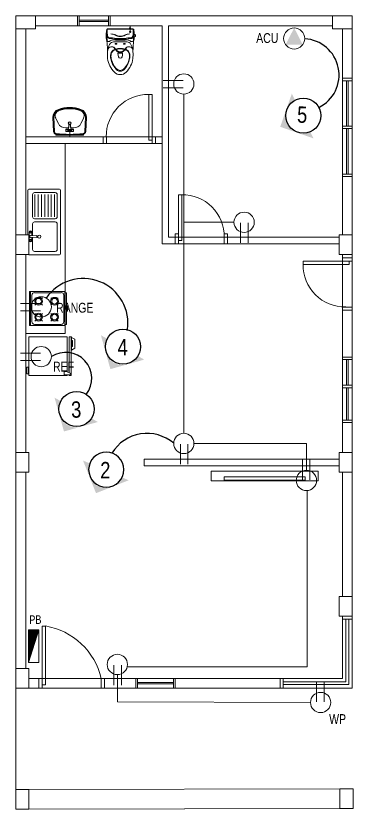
# Model space of a CAD drawing. Header units: millimetres. Extents: x 1634676 to 2568129, y -408635 to -190573.
# Drawn here: x 2393235 to 2398383, y -335477 to -323350 of the extents above; entities that cross this region are included whole.
import ezdxf
from ezdxf.enums import TextEntityAlignment as Align

# ---------------------------------------------------------------- set-up
doc = ezdxf.new("R2010")
doc.units = ezdxf.units.MM
doc.header["$MEASUREMENT"] = 0
doc.layers.get('0').update_dxf_attribs({"lineweight": 15})
for name, color, linetype, lineweight in [('.2', 2, 'Continuous', 20), ('.3', 3, 'Continuous', 30), ('ST-ANNOT_A', 74, 'Continuous', 20), ('ST-HATCH_E', 250, 'Continuous', 9)]:
    doc.layers.add(name, color=color, linetype=linetype, lineweight=lineweight)
doc.layers.add('TXT', color=4, linetype='Continuous')
doc.layers.add('WI', color=6, linetype='Continuous')
doc.styles.add('RO100', font='swissel.ttf', dxfattribs={"height": 0.16})
doc.styles.add('TXT-2', font='GOTHIC.TTF', dxfattribs={"height": 2.5})

# ---------------------------------------------------------------- blocks, each defined once
blk = doc.blocks.new('SDFSDFSSS')
at = {"layer": 'ST-HATCH_E', "ltscale": 1000}
for p, q in [((0, 0), (5136, 0)), ((1440, 0), (940, 0)), ((5136, -10278), (5136, 0)), ((0, -10278), (0, 0)), ((1415, -64), (965, -64)), ((1415, -86), (965, -86)), ((1415, -150), (1415, 0)), ((1415, 0), (1440, 0)), ((1440, 0), (1440, -150)), ((150, -10128), (150, -150)), ((150, -150), (2231, -150)), ((940, -150), (1440, -150)), ((1440, -150), (1415, -150)), ((1739, -182), (1737, -184)), ((1737, -198), (1737, -184)), ((1750, -184), (1737, -184)), ((1748, -182), (1739, -182)), ((1739, -182), (1739, -198)), ((1743, -162), (1743, -224)), ((1743, -229), (1743, -259)), ((1748, -182), (1750, -184)), ((1748, -182), (1748, -198)), ((1750, -198), (1750, -184)), ((2231, -3484), (2231, -150)), ((2331, -150), (4986, -150)), ((2331, -3384), (2331, -150)), ((4986, -10128), (4986, -150)), ((1758, -244), (1728, -244)), ((1743, -250), (1743, -259)), ((1533, -428), (1513, -428)), ((1545, -428), (1525, -428)), ((1529, -418), (1529, -438)), ((1641, -428), (1661, -428)), ((1653, -428), (1673, -428)), ((1657, -418), (1657, -438)), ((4986, -993), (4986, -955)), ((4986, -955), (5117, -955)), ((4986, -955), (5136, -955)), ((4986, -2455), (4986, -955)), ((5136, -955), (5136, -2455)), ((5136, -955), (5136, -993)), ((5136, -993), (4986, -993)), ((5048, -1686), (5048, -993)), ((5073, -1686), (5073, -993)), ((2081, -1200), (2031, -1200)), ((2031, -1200), (2031, -1900)), ((2081, -1900), (2081, -1200)), ((566, -1553), (576, -1769)), ((579, -1551), (589, -1770)), ((609, -1567), (648, -1645)), ((994, -1645), (1033, -1567)), ((1053, -1770), (1063, -1551)), ((1066, -1769), (1076, -1553)), ((810, -1666), (804, -1720)), ((809, -1665), (806, -1705)), ((810, -1666), (809, -1665)), ((832, -1666), (833, -1665)), ((832, -1666), (838, -1720)), ((833, -1665), (836, -1705)), ((5136, -1686), (4986, -1686)), ((4986, -1686), (4986, -1724)), ((5136, -1724), (5136, -1686)), ((612, -1808), (612, -1824)), ((760, -1714), (805, -1714)), ((762, -1731), (788, -1731)), ((762, -1731), (762, -1742)), ((763, -1735), (762, -1731)), ((762, -1757), (762, -1768)), ((763, -1765), (762, -1768)), ((879, -1768), (762, -1768)), ((763, -1735), (763, -1740)), ((763, -1735), (769, -1735)), ((763, -1759), (763, -1765)), ((763, -1765), (769, -1765)), ((852, -1735), (790, -1735)), ((852, -1765), (790, -1765)), ((821, -1845), (821, -1752)), ((837, -1714), (882, -1714)), ((879, -1731), (854, -1731)), ((879, -1735), (873, -1735)), ((879, -1765), (873, -1765)), ((879, -1731), (879, -1742)), ((879, -1735), (879, -1731)), ((879, -1735), (879, -1740)), ((879, -1757), (879, -1768)), ((879, -1759), (879, -1765)), ((879, -1765), (879, -1768)), ((1030, -1824), (1030, -1808)), ((4986, -1724), (5136, -1724)), ((5048, -1724), (5048, -2418)), ((5073, -1724), (5073, -2418)), ((150, -1850), (2231, -1850)), ((612, -1824), (1030, -1824)), ((842, -1824), (800, -1824)), ((1381, -1850), (1331, -1850)), ((1331, -1850), (1331, -1950)), ((1381, -1950), (1381, -1850)), ((2031, -1900), (2081, -1900)), ((2131, -1850), (2081, -1850)), ((2081, -1850), (2081, -1950)), ((2131, -1950), (2131, -1850)), ((750, -1950), (150, -1950)), ((150, -1950), (150, -4857)), ((150, -1950), (2231, -1950)), ((750, -4857), (750, -1950)), ((1331, -1950), (1381, -1950)), ((2081, -1950), (2131, -1950)), ((5136, -2418), (4986, -2418)), ((4986, -2418), (4986, -2455)), ((5136, -2455), (5136, -2418)), ((4986, -2455), (5117, -2455)), ((4986, -2455), (5136, -2455)), ((181, -3636), (181, -2666)), ((666, -2651), (196, -2651)), ((681, -3636), (681, -2666)), ((256, -3071), (256, -2731)), ((601, -2701), (286, -2701)), ((291, -3072), (291, -2732)), ((341, -3072), (341, -2732)), ((391, -3072), (391, -2732)), ((441, -3072), (441, -2732)), ((491, -3072), (491, -2732)), ((541, -3072), (541, -2732)), ((591, -3072), (591, -2732)), ((631, -3071), (631, -2731)), ((2481, -3434), (2481, -2734)), ((2481, -2734), (2531, -2734)), ((2531, -2734), (2531, -3434)), ((601, -3101), (286, -3101)), ((601, -3151), (286, -3151)), ((256, -3361), (256, -3181)), ((631, -3571), (631, -3181)), ((201, -3308), (201, -3432)), ((212, -3369), (212, -3379)), ((309, -3364), (223, -3359)), ((310, -3384), (223, -3388)), ((244, -3308), (244, -3360)), ((244, -3387), (244, -3432)), ((256, -3571), (256, -3387)), ((309, -3364), (312, -3362)), ((313, -3385), (310, -3384)), ((327, -3370), (327, -3376)), ((4944, -3384), (2331, -3384)), ((2431, -3484), (2431, -3334)), ((2431, -3334), (2481, -3334)), ((2481, -3334), (2481, -3484)), ((3181, -3484), (3181, -3334)), ((3181, -3334), (3231, -3334)), ((3231, -3334), (3231, -3484)), ((4936, -3484), (2231, -3484)), ((2481, -3484), (2431, -3484)), ((2531, -3434), (2481, -3434)), ((3231, -3484), (3181, -3484)), ((601, -3601), (286, -3601)), ((666, -3651), (196, -3651)), ((5086, -3751), (4386, -3751)), ((4386, -3751), (4386, -3801)), ((4986, -3751), (5136, -3751)), ((5086, -3801), (5086, -3751)), ((4386, -3801), (5086, -3801)), ((748, -4216), (206, -4216)), ((206, -4216), (206, -4734)), ((221, -4216), (221, -4734)), ((689, -4232), (285, -4232)), ((748, -4734), (748, -4216)), ((771, -4232), (748, -4232)), ((771, -4718), (771, -4232)), ((245, -4272), (245, -4676)), ((319, -4335), (290, -4309)), ((375, -4335), (404, -4309)), ((562, -4335), (533, -4309)), ((618, -4335), (647, -4309)), ((732, -4676), (732, -4272)), ((319, -4393), (290, -4422)), ((375, -4393), (404, -4422)), ((562, -4393), (533, -4422)), ((618, -4393), (647, -4422)), ((787, -4433), (771, -4433)), ((787, -4515), (787, -4433)), ((5136, -4451), (4986, -4451)), ((4986, -4451), (4986, -4501)), ((5136, -4501), (5136, -4451)), ((319, -4578), (290, -4552)), ((375, -4578), (404, -4552)), ((562, -4578), (533, -4552)), ((618, -4578), (647, -4552)), ((771, -4515), (787, -4515)), ((4986, -4501), (5136, -4501)), ((285, -4718), (689, -4718)), ((319, -4636), (290, -4665)), ((375, -4636), (404, -4665)), ((562, -4636), (533, -4665)), ((618, -4636), (647, -4665)), ((748, -4718), (771, -4718)), ((689, -4734), (206, -4734)), ((206, -4734), (748, -4734)), ((150, -4857), (750, -4857)), ((196, -5500), (196, -4908)), ((196, -4908), (785, -4908)), ((785, -4908), (785, -5442)), ((811, -5455), (811, -4908)), ((811, -4908), (846, -4908)), ((851, -4913), (846, -4908)), ((846, -4908), (846, -5500)), ((851, -5114), (851, -4913)), ((899, -4942), (851, -4916)), ((851, -4958), (864, -4963)), ((864, -4963), (864, -5053)), ((899, -5082), (899, -4942)), ((864, -5053), (851, -5061)), ((851, -5109), (899, -5082)), ((846, -5117), (851, -5114)), ((4986, -5254), (4986, -5217)), ((4986, -5217), (5117, -5217)), ((4986, -5217), (5136, -5217)), ((4986, -6217), (4986, -5217)), ((5136, -5254), (4986, -5254)), ((5048, -5648), (5048, -5254)), ((5073, -5648), (5073, -5254)), ((5136, -5217), (5136, -6217)), ((5136, -5217), (5136, -5254)), ((169, -5423), (145, -5423)), ((169, -5437), (145, -5437)), ((169, -5474), (169, -5373)), ((169, -5373), (190, -5373)), ((190, -5479), (190, -5371)), ((190, -5371), (196, -5371)), ((774, -5437), (735, -5437)), ((735, -5437), (735, -5487)), ((827, -5463), (774, -5437)), ((190, -5474), (169, -5474)), ((196, -5479), (190, -5479)), ((785, -5500), (196, -5500)), ((735, -5487), (827, -5487)), ((785, -5487), (785, -5500)), ((811, -5500), (811, -5487)), ((846, -5500), (811, -5500)), ((5136, -5648), (4986, -5648)), ((4986, -5648), (4986, -5685)), ((4986, -5685), (5136, -5685)), ((5048, -5685), (5048, -6179)), ((5073, -5685), (5073, -6179)), ((5136, -5685), (5136, -5648)), ((5136, -6179), (4986, -6179)), ((4986, -6179), (4986, -6217)), ((5136, -6217), (5136, -6179)), ((4986, -6217), (5117, -6217)), ((4986, -6217), (5136, -6217)), ((4934, -6777), (1959, -6777)), ((1959, -6777), (1959, -6877)), ((4934, -6877), (4934, -6777)), ((1959, -6877), (4934, -6877)), ((2979, -7110), (2979, -6959)), ((2979, -6959), (4617, -6959)), ((4617, -6959), (4617, -7110)), ((4617, -7110), (2979, -7110)), ((3179, -7099), (3179, -7049)), ((3179, -7049), (4416, -7049)), ((4416, -7099), (3179, -7099)), ((4416, -7049), (4416, -7099)), ((402, -10228), (402, -9328)), ((402, -9328), (452, -9328)), ((452, -9328), (452, -10228)), ((4986, -10128), (150, -10128)), ((352, -10278), (352, -10130)), ((352, -10130), (402, -10130)), ((402, -10130), (402, -10278)), ((1302, -10278), (1302, -10130)), ((1302, -10130), (1352, -10130)), ((1352, -10130), (1352, -10278)), ((1855, -10128), (1830, -10128)), ((1830, -10128), (1830, -10265)), ((1830, -10128), (1830, -10278)), ((2430, -10128), (1830, -10128)), ((1855, -10278), (1855, -10128)), ((2405, -10278), (2405, -10128)), ((2405, -10128), (2430, -10128)), ((2430, -10128), (2430, -10278)), ((4036, -10278), (4036, -10128)), ((4036, -10128), (4986, -10128)), ((4036, -10278), (4036, -10128)), ((4036, -10128), (4036, -10128)), ((4036, -10128), (4036, -10278)), ((4078, -10128), (4986, -10128)), ((4078, -10128), (4078, -10278)), ((4078, -10181), (5039, -10181)), ((5136, -10278), (0, -10278)), ((402, -10278), (352, -10278)), ((452, -10228), (402, -10228)), ((1352, -10278), (1302, -10278)), ((1830, -10278), (2430, -10278)), ((1830, -10278), (1855, -10278)), ((2405, -10192), (1855, -10192)), ((2405, -10214), (1855, -10214)), ((2430, -10278), (2405, -10278)), ((3873, -10278), (5136, -10278)), ((5136, -10278), (4036, -10278)), ((4036, -10278), (4036, -10278)), ((4078, -10224), (5082, -10224)), ((4078, -10278), (5136, -10278)), ((0, -11828), (200, -11828)), ((0, -12128), (0, -11828)), ((200, -11828), (0, -11828)), ((0, -11828), (0, -12128)), ((200, -11828), (4948, -11819)), ((200, -11828), (200, -12128)), ((200, -12128), (200, -11828)), ((200, -12128), (0, -12128)), ((0, -12128), (200, -12128)), ((200, -12128), (4964, -12119))]:
    blk.add_line(p, q, dxfattribs=at)
at = {"layer": 'ST-HATCH_E', "ltscale": 1000, "extrusion": (0, 0, -1)}
for p, q in [((4986, -955), (4986, -2455)), ((5136, -955), (4986, -955)), ((5136, -2455), (5136, -955)), ((4986, -2455), (5136, -2455)), ((4986, -5217), (4986, -6217)), ((5136, -5217), (4986, -5217)), ((5136, -6217), (5136, -5217)), ((4986, -6217), (5136, -6217))]:
    blk.add_line(p, q, dxfattribs=at)
at = {"layer": 'ST-HATCH_E', "ltscale": 1000}
for points in [[(940, -150), (965, -150), (965, 0), (940, 0), (940, -137)], [(940, 0), (940, -150)]]:
    blk.add_lwpolyline(points, dxfattribs=at)
for points in [[(1593, -198), (1401, -198, 0.37029), (1386, -211, 0.045983), (1379, -281, 0.066349), (1388, -387, -0.023082), (1398, -507, -0.020841), (1397, -597)], [(1593, -374, -0.027608), (1519, -370, 0.074263), (1471, -370, 0.10869), (1430, -390, -0.57652), (1392, -373, -0.041432), (1386, -211)], [(1593, -346, -0.05798), (1475, -337, 0.05248), (1426, -334, -0.359755), (1400, -310, -0.063624), (1395, -215, -0.41741), (1405, -204), (1593, -204)], [(1593, -198), (1785, -198, -0.37029), (1800, -211, -0.045983), (1807, -281, -0.001799), (1807, -284, -0.001799)], [(1593, -346, 0.05798), (1711, -337, -0.05248), (1760, -334, 0.359755), (1786, -310, 0.063624), (1792, -215, 0.41741), (1782, -204), (1593, -204)], [(1801, -284, 0.01864), (1800, -211)], [(1594, -358, -0.057944), (1473, -349, 0.052815), (1426, -346, -0.36261), (1388, -312)], [(1593, -317, -0.15044), (1516, -294, 0.048879), (1494, -285, 0.061537), (1447, -277)], [(1593, -310, -0.122769), (1520, -292, 0.082103), (1487, -281, 0.036414), (1447, -277)], [(1593, -310, 0.122769), (1666, -292, -0.082103), (1699, -281, -0.036414), (1740, -277)], [(1593, -317, 0.15044), (1670, -294, -0.048879), (1692, -285, -0.061537), (1740, -277)], [(1593, -374, 0.027608), (1667, -370, -0.074263), (1715, -370, -0.10869), (1756, -390, 0.57652), (1794, -373, 0.012948), (1799, -322, 0.012948)], [(1594, -358, 0.057944), (1714, -349, -0.052815), (1761, -346, 0.293076), (1796, -322, 0.293076)], [(1807, -322, -0.041013), (1798, -387, 0.023082), (1788, -507, 0.020841), (1789, -597)], [(1805, -285, -0.181108), (1806, -287, -0.048177), (1805, -320, -0.150706), (1804, -321)], [(1398, -585, -0.045619), (1408, -503, -0.139783), (1443, -418, -0.164142), (1506, -395), (1593, -395)], [(1593, -561, -0.217716), (1537, -535, -0.029027), (1508, -497, 0.208424), (1467, -471, 0.292075), (1408, -503)], [(1593, -549, -0.140617), (1550, -536, -0.093588), (1516, -499, 0.23322), (1467, -471, 0.255018)], [(1789, -597, 0.052513), (1779, -503, 0.139783), (1743, -418, 0.164142), (1681, -395), (1593, -395)], [(1593, -561, 0.222287), (1650, -535, 0.029027), (1678, -497, -0.208424), (1720, -471, -0.292075), (1779, -503)], [(1594, -549, 0.140617), (1637, -536, 0.093588), (1671, -499, -0.23322), (1720, -471, -0.255018)], [(1593, -898, -0.232203), (1504, -860, -0.174433), (1401, -653, -0.03147), (1397, -597, -0.03147)], [(1593, -848, -0.25563), (1524, -810, -0.119659), (1449, -659, -0.103174), (1448, -579, -0.232408), (1504, -516, -0.090344), (1575, -499), (1593, -498)], [(1595, -834, -0.219956), (1532, -805, -0.118286), (1456, -658, -0.109776), (1455, -580, -0.232044), (1507, -522, -0.09043), (1576, -506), (1593, -505)], [(1593, -645, -0.341543), (1564, -624, -0.07795), (1558, -576, -0.460293), (1566, -570, 0.021492), (1593, -572)], [(1591, -834, 0.219956), (1655, -805, 0.118286), (1731, -658, 0.109776), (1731, -580, 0.232044), (1680, -522, 0.09043), (1610, -506), (1593, -505)], [(1593, -848, 0.25563), (1662, -810, 0.119659), (1737, -659, 0.103174), (1738, -579, 0.232408), (1682, -516, 0.090344), (1611, -499), (1593, -498)], [(1593, -645, 0.341543), (1622, -624, 0.07795), (1628, -576, 0.460293), (1621, -570, -0.021492), (1593, -572)], [(1593, -898, 0.232203), (1682, -860, 0.174433), (1785, -653, 0.03147), (1789, -597, 0.03147)]]:
    blk.add_lwpolyline(points, format="xyb", dxfattribs=at)
for points in [[(1805, -285, -0.332977), (1825, -293, -0.118319), (1827, -303, -0.118319), (1825, -313, -0.341044), (1804, -321, -0.216749), (1802, -322), (1798, -322, -0.449928), (1795, -319, 0.049432), (1796, -287, -0.437007), (1799, -284), (1803, -284, -0.18933), (1805, -285)], [(1523, -422), (1535, -422, -1), (1535, -435), (1523, -435, -1)], [(1523, -422), (1535, -422, -1), (1535, -435), (1523, -435, -1)], [(1663, -422), (1651, -422, 1), (1651, -435), (1663, -435, 1)], [(1663, -422), (1651, -422, 1), (1651, -435), (1663, -435, 1)]]:
    blk.add_lwpolyline(points, format="xyb", close=True, dxfattribs=at)
for centre, radius in [((1743, -244), 10.3), ((821, -1641), 20.9), ((821, -1641), 16.7), ((779, -1750), 18.4), ((779, -1750), 14.4), ((821, -1750), 7.95), ((863, -1750), 18.4), ((863, -1750), 14.4), ((223, -3308), 15.9), ((223, -3308), 11.4), ((358, -3375), 22.7), ((223, -3432), 15.9), ((223, -3432), 11.4), ((347, -4363), 59.5), ((347, -4363), 43.6), ((590, -4363), 59.5), ((590, -4363), 43.6), ((347, -4606), 59.5), ((347, -4606), 43.6), ((590, -4606), 59.5), ((590, -4606), 43.6)]:
    blk.add_circle(centre, radius, dxfattribs=at)
for centre, radius, start, end in [((2020, -1840), 640, 89.0793, 180.9207), ((691, -1547), 125, 109.9308, 182.6005), ((692, -1546), 113, 109.7455, 182.6005), ((683, -1529), 83.6, 110.1036, 206.5896), ((821, -1908), 509, 70.1805, 109.8195), ((821, -1908), 498, 70.3685, 109.6315), ((821, -1908), 487, 70.0129, 109.9871), ((958, -1529), 83.6, 333.4104, 69.8964), ((950, -1546), 113, 357.3995, 70.2545), ((951, -1547), 125, 357.3995, 70.0692), ((760, -1589), 125, 206.5896, 270), ((821, -1747), 82.8, 81.872, 98.128), ((821, -1747), 81.8, 82.2121, 97.7879), ((821, -1641), 16.7, 317.3738, 321.4022), ((821, -1641), 20.9, 307.1782, 310.8029), ((882, -1589), 125, 270, 333.4104), ((617, -1767), 41.8, 182.6005, 261.3487), ((652, -1768), 63.2, 182.0347, 217.155), ((618, -1769), 29.3, 182.6005, 262.341), ((821, -423), 1401, 261.3891, 278.6109), ((821, -285), 1527, 262.2258, 277.7742), ((755, -1750), 9.61, 315.8561, 44.1439), ((779, -1726), 9.61, 225.8561, 314.1439), ((779, -1774), 9.61, 45.8561, 134.1439), ((788, -1714), 16.7, 270, 344.9387), ((788, -1718), 16.7, 276.6527, 354.0223), ((803, -1750), 9.61, 135.8561, 224.1439), ((854, -1714), 16.7, 195.0613, 270), ((854, -1718), 16.7, 185.9777, 263.3473), ((839, -1750), 9.61, 315.8561, 44.1439), ((863, -1726), 9.61, 225.8561, 314.1439), ((863, -1774), 9.61, 45.8561, 134.1439), ((887, -1750), 9.61, 135.8561, 224.1439), ((1024, -1769), 29.3, 277.659, 357.3995), ((1024, -1767), 41.8, 278.6513, 357.3995), ((990, -1768), 63.2, 322.845, 357.9653), ((196, -2666), 15, 90, 180), ((666, -2666), 15, 0, 90), ((286, -2731), 30, 90, 180), ((601, -2731), 30, 0, 90), ((2541, -3374), 640, 359.0793, 90.9207), ((286, -3071), 30, 180, 270), ((286, -3181), 30, 90, 180), ((601, -3071), 30, 270, 0), ((601, -3181), 30, 0, 90), ((223, -3308), 21.5, 0, 180), ((222, -3369), 10, 86.7004, 180), ((222, -3379), 10, 180, 272.9181), ((317, -3370), 10, 0, 117.8272), ((317, -3376), 10, 245.2248, 0), ((223, -3432), 21.5, 180, 360), ((196, -3636), 15, 180, 270), ((286, -3571), 30, 180, 270), ((601, -3571), 30, 270, 0), ((666, -3636), 15, 270, 0), ((5025, -3811), 640, 179.0793, 270.9207), ((286, -4270), 41, 90, 180), ((691, -4270), 41, 0, 90), ((286, -4675), 41, 180, 270), ((691, -4675), 41, 270, 360), ((826, -5475), 11.9, 270, 90), ((277, -10364), 1051, 12.9097, 80.4405)]:
    blk.add_arc(centre, radius, start, end, dxfattribs=at)
blk.add_point((821, -1824), dxfattribs=at)
at = {"ltscale": 1000}
for points in [[(300, 0), (300, -200), (0, -200), (0, 0)], [(5136, 0), (5136, -200), (4836, -200), (4836, 0)], [(0, -3350), (200, -3350), (200, -3650), (0, -3650)], [(4936, -3350), (5136, -3350), (5136, -3650), (4936, -3650)], [(0, -6677), (200, -6677), (200, -6977), (0, -6977)], [(4936, -6677), (5136, -6677), (5136, -6977), (4936, -6977)], [(4936, -8878), (5136, -8878), (5136, -9178), (4936, -9178)], [(0, -9978), (200, -9978), (200, -10278), (0, -10278)], [(4948, -11819), (5148, -11819), (5148, -12119), (4948, -12119)]]:
    blk.add_wipeout(points, dxfattribs=at).dxf.layer = 'ST-HATCH_E'
at = {"layer": 'ST-HATCH_E', "ltscale": 1000}
for p, q in [((5136, 0), (0, 0)), ((0, 0), (0, -12128)), ((5136, -10278), (5136, 0)), ((5136, -3701), (4986, -3701)), ((4986, -3701), (4986, -3751)), ((5136, -3751), (5136, -3701)), ((4986, -9178), (5136, -9178)), ((4986, -10128), (4986, -9178)), ((4986, -9178), (5136, -9178)), ((4986, -9178), (4986, -9221)), ((5136, -9178), (5136, -10278)), ((5136, -9178), (5136, -9221)), ((4986, -9221), (5136, -9221)), ((4986, -10128), (4986, -9221)), ((5039, -10181), (5039, -9221)), ((5082, -10224), (5082, -9221)), ((5136, -10278), (5136, -9221)), ((0, -12128), (5148, -12119))]:
    blk.add_line(p, q, dxfattribs=at)
for points in [[(0, 0), (0, -200), (300, -200), (300, 0)], [(4836, 0), (4836, -200), (5136, -200), (5136, 0)], [(0, -3650), (200, -3650), (200, -3350), (0, -3350)], [(4936, -3650), (5136, -3650), (5136, -3350), (4936, -3350)], [(0, -6977), (200, -6977), (200, -6677), (0, -6677)], [(4936, -6977), (5136, -6977), (5136, -6677), (4936, -6677)], [(4936, -9178), (5136, -9178), (5136, -8878), (4936, -8878)], [(0, -10278), (200, -10278), (200, -9978), (0, -9978)], [(4948, -12119), (5148, -12119), (5148, -11819), (4948, -11819)]]:
    blk.add_lwpolyline(points, close=True, dxfattribs=at)
blk = doc.blocks.new('A$C3C7E2ECF')
at = {"layer": 'WI'}
h = blk.add_hatch(color=31, dxfattribs=at)
h.paths.add_polyline_path([(0.738, 0.949), (0.373, 0.791, -0.205533), (0.691, 0.788, -0.186332), (0.897, 0.584)])
h.paths.add_polyline_path([(0.365, 0.787), (0, 0.629), (0.155, 0.567, -0.195915)])
h.paths.add_polyline_path([(0.9, 0.575, -0.195915), (0.903, 0.272), (1.058, 0.21)])
at = {"layer": 'WI', "color": 31}
blk.add_circle((0.523, 0.402), 0.402, dxfattribs=at)

msp = doc.modelspace()

# ---------------------------------------------------------------- block references
at = {"layer": '.2', "color": 1, "linetype": 'Continuous'}
msp.add_blockref('SDFSDFSSS', (2393235, -323349.6), dxfattribs=at)

# ---------------------------------------------------------------- next in the draw order: hatches: boundary and pattern name
at = {"layer": '.2', "ltscale": 2, "true_color": 0xf4ee51}
h = msp.add_hatch(dxfattribs=at)
h.set_pattern_fill('ANSI31', color=41, scale=0.819893, angle=-270)
h.set_pattern_definition([(135, (2225043.74137, -1390660.71473), (-0.072468948681, -0.072468948681), [])])
h.paths.add_polyline_path([(2393427.1, -333234), (2393586.5, -332734.7), (2393427.1, -332734.7)])
at = {"ltscale": 0.45}
h = msp.add_hatch(color=256, dxfattribs=at)
h.dxf.hatch_style = 1
h.paths.add_polyline_path([(2397614.3, -323789.2), (2397352.9, -323789.2), (2397483.6, -323534.2)])

# ---------------------------------------------------------------- next in the draw order: linework, layer by layer
at = {"layer": '.2', "color": 1, "ltscale": 0.005}
for p, q in [((2395789, -324337.9), (2395484, -324337.9)), ((2395789, -324451.9), (2395484, -324451.9)), ((2396666.2, -326515.7), (2396666.2, -326820.7)), ((2396780.2, -326515.7), (2396780.2, -326820.7)), ((2393612.1, -327745.2), (2393307.1, -327745.2)), ((2393612.1, -327859.2), (2393307.1, -327859.2)), ((2393612.1, -328506.1), (2393307.1, -328506.1)), ((2393612.1, -328620), (2393307.1, -328620)), ((2395745.8, -329896), (2395745.8, -330201)), ((2395859.8, -329896), (2395859.8, -330201)), ((2397609.1, -330441.8), (2397609.1, -330136.7)), ((2397723, -330441.8), (2397723, -330136.7)), ((2394731, -333275.2), (2394731, -333580.3)), ((2394845, -333275.2), (2394845, -333580.3)), ((2397826.5, -333837), (2397826.5, -333531.9)), ((2397940.5, -333837), (2397940.5, -333531.9))]:
    msp.add_line(p, q, dxfattribs=at)
at = {"layer": '.2', "color": 1, "linetype": 'Continuous', "ltscale": 3}
for p, q in [((2395798.8, -324545.8), (2395798.8, -329731.2)), ((2395798.8, -326505.9), (2396564.2, -326505.9))]:
    msp.add_line(p, q, dxfattribs=at)
for points in [[(2395953.8, -329886.6), (2397673.3, -329886.6), (2397673.3, -330297)], [(2397680.8, -330606.2), (2397680.8, -333301), (2394934.8, -333301)], [(2397732.6, -333846.8), (2394784, -333837), (2394784, -333420.4)]]:
    msp.add_lwpolyline(points, dxfattribs=at)
at = {"layer": '.2', "ltscale": 2}
msp.add_lwpolyline([(2393586.5, -332734.7), (2393586.5, -333234), (2393427.1, -333234), (2393427.1, -332734.7)], close=True, dxfattribs=at)
msp.add_lwpolyline([(2393586.5, -332734.7), (2393427.1, -333234)], dxfattribs=at)
at = {"layer": '.2', "color": 1, "ltscale": 0.005}
for centre in [(2395798.8, -324390.9), (2396719.2, -326505.9), (2393621.9, -327798.1), (2393621.9, -328559), (2395798.8, -329886.2), (2397670.1, -330451.6), (2394784, -333265.4), (2397887.6, -333846.8)]:
    msp.add_circle(centre, 155, dxfattribs=at)
at = {"layer": '.3', "linetype": 'Continuous', "ltscale": 3}
for centre, radius, start, end in [((2397613.9, -324253.6), 554.7, 296.50724, 86.83766), ((2394262.9, -328046.6), 681.8, 350.61829, 145.82546), ((2393994.3, -328893.7), 399.2, 322.29564, 123.00494), ((2395236.6, -330360.2), 626.9, 49.4853, 148.58639)]:
    msp.add_arc(centre, radius, start, end, dxfattribs=at)
msp.add_circle((2397483.6, -323695.2), 161)

# ---------------------------------------------------------------- next in the draw order: block references
for p, xscale, yscale, zscale, rotation in [((2398062.4, -324913.9), 667.6427532846067, 667.6427532846067, 667.6427532846067, 137.3355864578495), ((2395251.8, -328188.9), 667.6427532846067, 667.6427532846067, 667.6427532846067, 172.2124981651957), ((2394543.4, -329142.5), 667.6427532846067, 667.6427532846067, 667.6427532846067, 172.2124981651957), ((2394556.6, -329850.7), -667.6427532846066, 667.6427532846066, 667.6427532846066, 135.0558476214577)]:
    msp.add_blockref('A$C3C7E2ECF', p, dxfattribs=dict(xscale=xscale, yscale=yscale, zscale=zscale, rotation=rotation))

# ---------------------------------------------------------------- next in the draw order: texts
at = {"color": 5, "style": 'RO100', "width": 0.8}
for s, rotation, p in [('5', 358.08203, (2397528.6, -324857.1)), ('4', 1.51672, (2394786.4, -328416.7)), ('3', 1.51672, (2394077.9, -329370.3)), ('2', 0.01995, (2394522.6, -330294.2))]:
    msp.add_text(s, height=250, rotation=rotation, dxfattribs=at).set_placement(p, align=Align.MIDDLE_LEFT)
at = {"layer": 'ST-ANNOT_A', "color": 1, "style": 'TXT-2', "width": 0.8}
msp.add_text('PB', height=130, dxfattribs=at).set_placement((2393439.3, -332645))
at = {"layer": 'TXT', "style": 'TXT-2', "width": 0.8}
for s, p in [('ACU', (2396903.6, -323764.1)), ('RANGE', (2393848.3, -327886.8)), ('REF', (2393801.9, -328786.9)), ('WP', (2398017.3, -334174.9))]:
    msp.add_text(s, height=150, dxfattribs=at).set_placement(p)

doc.saveas('drawing.dxf')
